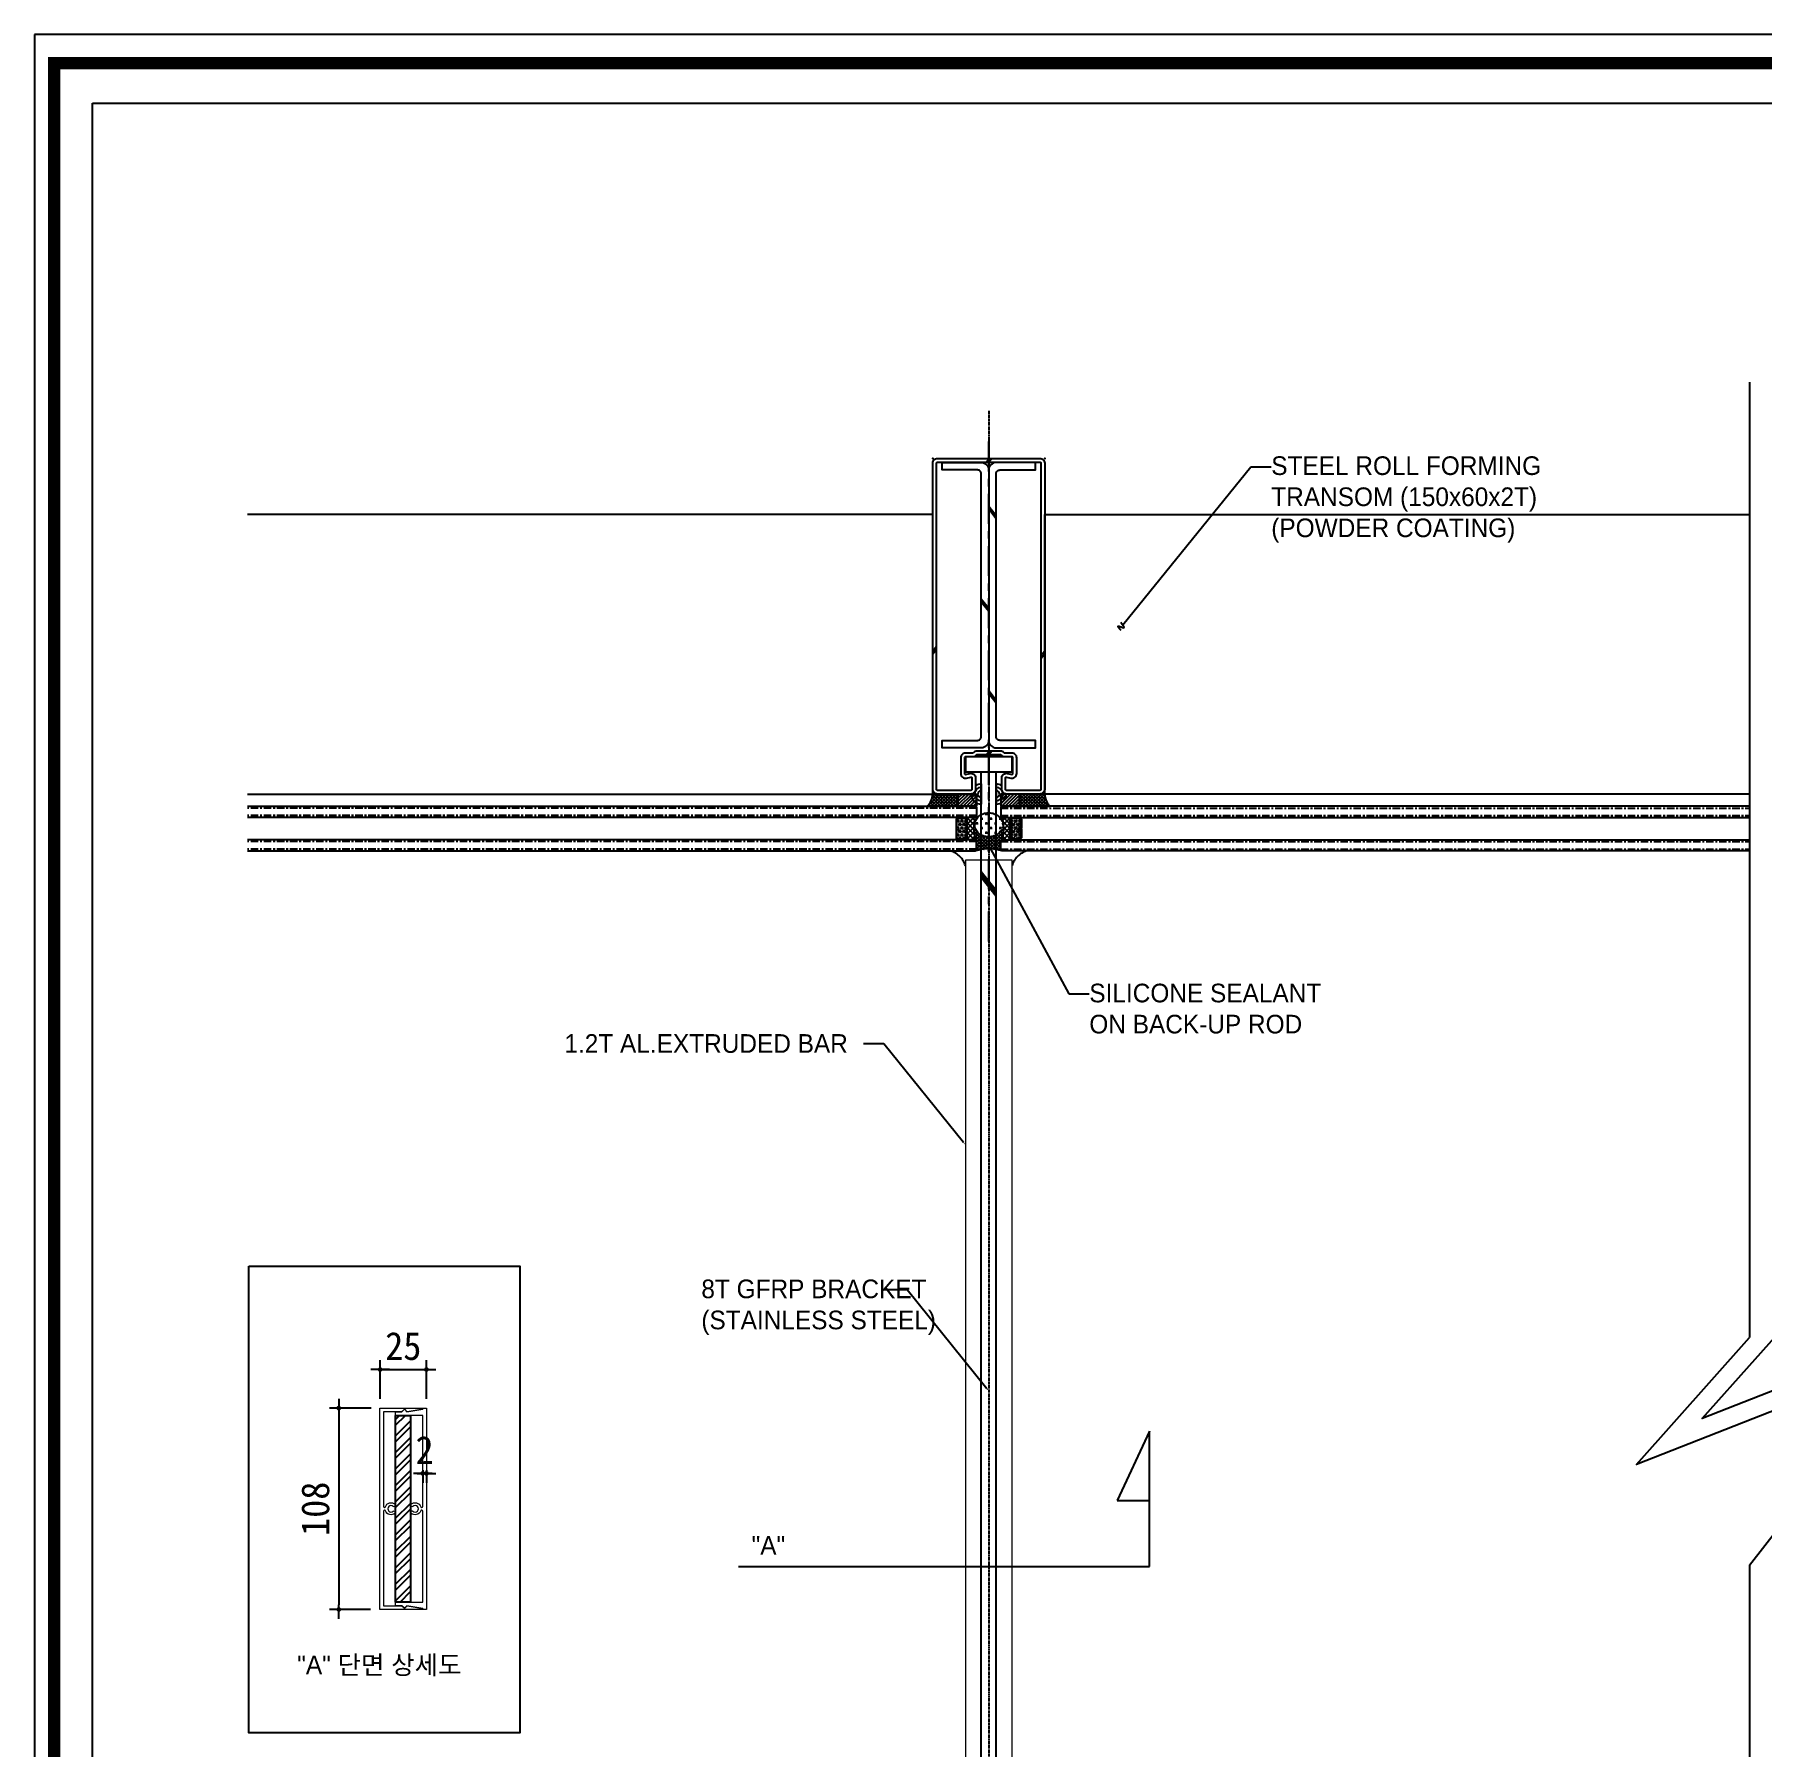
# Model space of a CAD drawing. Header units: millimetres. Extents: x 1664 to 41320, y 4122 to 31095.
# Drawn here: x 4586 to 5512, y 5733 to 6652 of the extents above; entities that cross this region are included whole.
import ezdxf
from ezdxf import colors
from ezdxf.entities.mleader import LeaderData, LeaderLine
from ezdxf.math import Vec2, Vec3

# ---------------------------------------------------------------- set-up
doc = ezdxf.new("R2010")
doc.units = ezdxf.units.MM
doc.linetypes.add('CENTER', pattern=[7, 4, -1, 1, -1])
doc.linetypes.add('PHANTOM', pattern=[25, 20, -1, 1, -1, 1, -1])
doc.layers.get('DEFPOINTS').update_dxf_attribs({"color": 150})
for name, color, linetype in [('00 GLASS', 4, 'Continuous'), ('2', 2, 'Continuous'), ('3', 3, 'Continuous'), ('4', 7, 'Continuous'), ('6', 6, 'PHANTOM'), ('Glas-0.5', 4, 'Continuous'), ('HAT01', 9, 'Continuous'), ('nt', 34, 'Continuous'), ('SE', 2, 'Continuous'), ('TE 07', 7, 'Continuous'), ('진6_유리선', 3, 'Continuous'), ('진7_코킹선', 161, 'Continuous')]:
    doc.layers.add(name, color=color, linetype=linetype)
doc.styles.add('HY헤드라인M', font='H2HDRM.TTF')
doc.styles.add('돋움체', font='')
doc.styles.get('돋움체').set_extended_font_data('DotumChe')
doc.dimstyles.new('NDIM', dxfattribs={"dimscale": 5, "dimtxt": 3, "dimasz": 1.5, "dimexe": 2, "dimexo": 5, "dimgap": 1, "dimtad": 1, "dimdec": 0, "dimrnd": 0.25, "dimzin": 0, "dimdsep": 46, "dimlunit": 6, "dimtxsty": '돋움체', "dimblk1": '_CIDOT', "dimblk2": '_CIDOT', "dimsah": 1, "dimcen": 5, "dimclrd": 7, "dimclre": 7, "dimclrt": 3, "dimadec": 0, "dimazin": 0, "dimtfac": 1, "dimtdec": 0, "dimtix": 1, "dimtmove": 2, "dimatfit": 1, "dimfxl": 1, "dimtolj": 1, "dimtzin": 0, "dimarcsym": 0})

# ---------------------------------------------------------------- blocks, each defined once
blk = doc.blocks.new('Roll-180')
at = {"color": 4}
for p, q in [((0.34, 0), (-1.25, -2)), ((1.59, 0), (0, -2)), ((-28, -100.91), (-30, -103.42)), ((-28, -102.48), (-30, -105)), ((30, -103.42), (28, -105.94)), ((30, -105), (28, -107.52)), ((0.34, -157), (-1.25, -159)), ((1.59, -157), (0, -159))]:
    blk.add_line(p, q, dxfattribs=at)
for points in [[(27.5, 0, -0.414214), (30, -2.5), (30, -177.5, -0.414214), (27.5, -180), (9.5, -180, -0.414214), (7, -177.5), (7, -171.34, -0.489202), (10.12, -168.92), (12.38, -169.5, 0.489202), (13, -169.01), (13, -160.5, 0.414214), (12.5, -160), (8.54, -160, -0.198912), (6.77, -159.27), (6.65, -159.15, 0.198912), (6.29, -159), (0, -159), (-6.29, -159, 0.198912), (-6.65, -159.15), (-6.77, -159.27, -0.198912), (-8.54, -160), (-12.5, -160, 0.414214), (-13, -160.5), (-13, -169.01, 0.489202), (-12.38, -169.5), (-10.12, -168.92, -0.489202), (-7, -171.34), (-7, -177.5, -0.414214), (-9.5, -180), (-27.5, -180, -0.414214), (-30, -177.5), (-30, -2.5, -0.414214), (-27.5, 0)], [(0, -157), (-6.29, -157, 0.198912), (-8.06, -157.73), (-8.18, -157.85, -0.198912), (-8.54, -158), (-12.5, -158, 0.414214), (-15, -160.5), (-15, -169.01, 0.489202), (-11.88, -171.43), (-9.62, -170.86, -0.489202), (-9, -171.34), (-9, -177.5, -0.414214), (-9.5, -178), (-27.5, -178, -0.414214), (-28, -177.5), (-28, -2.5, -0.414214), (-27.5, -2), (27.5, -2, -0.414214), (28, -2.5), (28, -177.5, -0.414214), (27.5, -178), (9.5, -178, -0.414214), (9, -177.5), (9, -171.34, -0.489202), (9.62, -170.86), (11.88, -171.43, 0.489202), (15, -169.01), (15, -160.5, 0.414214), (12.5, -158), (8.54, -158, -0.198912), (8.18, -157.85), (8.06, -157.73, 0.198912), (6.29, -157)]]:
    blk.add_lwpolyline(points, format="xyb", close=True)
for p in [(-30, 0), (30, 0), (-30, -180), (0, -180), (30, -180)]:
    blk.add_point(p)
blk = doc.blocks.new('*X28')
at = {"color": 0}
for p, q in [((17818.9, 2697.13), (17818.5, 2696.9)), ((17818.9, 2695.88), (17818.5, 2696.11)), ((17819.44, 2696.82), (17818.9, 2697.13)), ((17819.44, 2696.19), (17818.9, 2695.88)), ((17819.44, 2696.82), (17819.44, 2696.19)), ((17819.98, 2695.25), (17819.44, 2694.94)), ((17819.98, 2697.75), (17819.69, 2697.92)), ((17820.27, 2697.92), (17819.98, 2697.75)), ((17820.52, 2694.94), (17819.98, 2695.25)), ((17821.06, 2697.13), (17820.52, 2696.82)), ((17820.52, 2696.82), (17820.52, 2696.19)), ((17821.06, 2695.88), (17820.52, 2696.19)), ((17821.61, 2696.82), (17821.06, 2697.13)), ((17821.61, 2696.19), (17821.06, 2695.88)), ((17821.61, 2696.82), (17821.61, 2696.19)), ((17822.15, 2695.25), (17821.61, 2694.94)), ((17822.15, 2697.75), (17821.86, 2697.92)), ((17822.44, 2697.92), (17822.15, 2697.75)), ((17822.69, 2694.94), (17822.15, 2695.25)), ((17823.23, 2697.13), (17822.69, 2696.82)), ((17822.69, 2696.82), (17822.69, 2696.19)), ((17823.23, 2695.88), (17822.69, 2696.19)), ((17823.5, 2696.97), (17823.23, 2697.13)), ((17823.5, 2696.03), (17823.23, 2695.88)), ((17818.9, 2693.38), (17818.5, 2693.15)), ((17818.9, 2689.63), (17818.5, 2689.4)), ((17818.9, 2688.38), (17818.5, 2688.61)), ((17819.44, 2693.07), (17818.9, 2693.38)), ((17819.44, 2689.32), (17818.9, 2689.63)), ((17819.44, 2688.69), (17818.9, 2688.38)), ((17819.44, 2694.94), (17819.44, 2694.32)), ((17819.98, 2694), (17819.44, 2694.32)), ((17819.44, 2693.07), (17819.44, 2692.92)), ((17819.98, 2691.5), (17819.44, 2691.19)), ((17819.44, 2691.19), (17819.44, 2690.57)), ((17819.98, 2690.25), (17819.44, 2690.57)), ((17819.44, 2689.32), (17819.44, 2688.69)), ((17819.98, 2687.75), (17819.44, 2687.44)), ((17819.44, 2687.44), (17819.44, 2686.92)), ((17820.52, 2694.32), (17819.98, 2694)), ((17820.52, 2691.19), (17819.98, 2691.5)), ((17820.52, 2690.57), (17819.98, 2690.25)), ((17820.52, 2687.44), (17819.98, 2687.75)), ((17820.52, 2694.94), (17820.52, 2694.32)), ((17821.06, 2693.38), (17820.52, 2693.07)), ((17820.52, 2693.07), (17820.52, 2692.44)), ((17821.06, 2692.13), (17820.52, 2692.44)), ((17820.52, 2691.19), (17820.52, 2690.57)), ((17821.06, 2689.63), (17820.52, 2689.32)), ((17820.52, 2689.32), (17820.52, 2688.69)), ((17821.06, 2688.38), (17820.52, 2688.69)), ((17820.52, 2687.44), (17820.52, 2686.92)), ((17821.61, 2693.07), (17821.06, 2693.38)), ((17821.61, 2692.44), (17821.06, 2692.13)), ((17821.61, 2689.32), (17821.06, 2689.63)), ((17821.61, 2688.69), (17821.06, 2688.38)), ((17821.61, 2694.94), (17821.61, 2694.32)), ((17822.15, 2694), (17821.61, 2694.32)), ((17821.61, 2693.07), (17821.61, 2692.44)), ((17822.15, 2691.5), (17821.61, 2691.19)), ((17821.61, 2691.19), (17821.61, 2690.57)), ((17822.15, 2690.25), (17821.61, 2690.57)), ((17821.61, 2689.32), (17821.61, 2688.69)), ((17822.15, 2687.75), (17821.61, 2687.44)), ((17821.61, 2687.44), (17821.61, 2686.92)), ((17822.69, 2694.32), (17822.15, 2694)), ((17822.69, 2691.19), (17822.15, 2691.5)), ((17822.69, 2690.57), (17822.15, 2690.25)), ((17822.69, 2687.44), (17822.15, 2687.75)), ((17822.69, 2694.94), (17822.69, 2694.32)), ((17823.23, 2693.38), (17822.69, 2693.07)), ((17822.69, 2693.07), (17822.69, 2692.44)), ((17823.23, 2692.13), (17822.69, 2692.44)), ((17822.69, 2691.19), (17822.69, 2690.57)), ((17823.23, 2689.63), (17822.69, 2689.32)), ((17822.69, 2689.32), (17822.69, 2688.69)), ((17823.23, 2688.38), (17822.69, 2688.69)), ((17822.69, 2687.44), (17822.69, 2686.92)), ((17823.5, 2693.22), (17823.23, 2693.38)), ((17823.5, 2692.28), (17823.23, 2692.13)), ((17823.5, 2689.47), (17823.23, 2689.63)), ((17823.5, 2688.53), (17823.23, 2688.38))]:
    blk.add_line(p, q, dxfattribs=at)
blk = doc.blocks.new('*X29')
at = {"color": 0}
for p, q in [((17827.57, 2694.63), (17823.79, 2698.42)), ((17824.91, 2698.42), (17823.96, 2697.46)), ((17827.56, 2698.42), (17824, 2694.85)), ((17827.78, 2695.98), (17824, 2692.2)), ((17827.45, 2692.11), (17824, 2695.56)), ((17827.97, 2696.89), (17826.44, 2698.42)), ((17827.55, 2690.45), (17823.52, 2686.42)), ((17827.46, 2693.01), (17824, 2689.55)), ((17827.72, 2689.19), (17824, 2692.91)), ((17827.83, 2686.42), (17824, 2690.26)), ((17825.18, 2686.42), (17824, 2687.6)), ((17827.92, 2688.17), (17826.17, 2686.42))]:
    blk.add_line(p, q, dxfattribs=at)
blk = doc.blocks.new('180 reinforce 4t')
at = {"color": 4}
for p, q in [((0, 154.17), (4, 149.14)), ((0, 152.59), (4, 147.56)), ((-4, 104.43), (0, 99.4)), ((-4, 102.86), (0, 97.83)), ((0, 55.16), (4, 50.13)), ((0, 53.59), (4, 48.56))]:
    blk.add_line(p, q, dxfattribs=at)
at = {"layer": 'Glas-0.5', "color": 2, "flags": 128}
for points in [[(-4, 177.5, -0.414214), (0, 173.5), (0, 28.5, -0.414214), (-4, 24.5), (-25, 24.5), (-25, 28.5), (-6, 28.5, 0.414214), (-4, 30.5), (-4, 171.5, 0.414214), (-6, 173.5), (-25, 173.5), (-25, 177.5)], [(4, 177.5, 0.414214), (0, 173.5), (0, 28.5, 0.414214), (4, 24.5), (25, 24.5), (25, 28.5), (6, 28.5, -0.414214), (4, 30.5), (4, 171.5, -0.414214), (6, 173.5), (25, 173.5), (25, 177.5)]]:
    blk.add_lwpolyline(points, format="xyb", close=True, dxfattribs=at)
blk = doc.blocks.new('_CIDOT')
at = {"color": 0, "linetype": 'ByBlock'}
blk.add_line((2, 0), (-1, 0), dxfattribs=at)
at = {"color": 0, "linetype": 'ByBlock', "const_width": 0.5}
blk.add_lwpolyline([(-0.25, 0, 1), (0.25, 0, 1)], format="xyb", close=True, dxfattribs=at)
blk = doc.blocks.new('*D56')
at = {"color": 7, "lineweight": -2, "transparency": 16777216}
for p, q in [((4766.04, 5915.09), (4743.68, 5915.09)), ((4765.64, 5807.09), (4743.68, 5807.09))]:
    blk.add_line(p, q, dxfattribs=at)
at = {"color": 7, "linetype": 'ByBlock', "lineweight": -2, "transparency": 16777216}
blk.add_line((4748.68, 5912.59), (4748.68, 5809.59), dxfattribs=at)
at = {"layer": 'DEFPOINTS', "color": 0, "transparency": 16777216}
for p in [(4771.04, 5915.09), (4748.68, 5807.09), (4770.64, 5807.09)]:
    blk.add_point(p, dxfattribs=at)
at = {"color": 7, "lineweight": -2, "transparency": 16777216, "xscale": 2.5, "yscale": 2.5, "zscale": 2.5}
for p, rotation in [((4748.68, 5915.09), 90), ((4748.68, 5807.09), 270)]:
    blk.add_blockref('_CIDOT', p, dxfattribs=dict(at, rotation=rotation))
at = {"color": 3, "transparency": 16777216, "insert": (4736.17, 5861.09), "char_height": 15, "attachment_point": 5, "rotation": 90, "style": '돋움체'}
blk.add_mtext('\\A1;108', dxfattribs=at)
blk = doc.blocks.new('*D57')
at = {"color": 7, "lineweight": -2, "transparency": 16777216}
for p, q in [((4770.84, 5920.09), (4770.84, 5940.76)), ((4795.64, 5920.09), (4795.64, 5940.76))]:
    blk.add_line(p, q, dxfattribs=at)
at = {"color": 7, "linetype": 'ByBlock', "lineweight": -2, "transparency": 16777216}
for p, q in [((4768.34, 5935.76), (4765.84, 5935.76)), ((4770.84, 5935.76), (4795.64, 5935.76)), ((4798.14, 5935.76), (4800.64, 5935.76))]:
    blk.add_line(p, q, dxfattribs=at)
at = {"layer": 'DEFPOINTS', "color": 0, "transparency": 16777216}
for p in [(4795.64, 5935.76), (4770.84, 5915.09), (4795.64, 5915.09)]:
    blk.add_point(p, dxfattribs=at)
at = {"color": 7, "lineweight": -2, "transparency": 16777216, "xscale": 2.5, "yscale": 2.5, "zscale": 2.5}
blk.add_blockref('_CIDOT', (4770.84, 5935.76), dxfattribs=at)
at = {"color": 7, "lineweight": -2, "transparency": 16777216, "xscale": 2.5, "yscale": 2.5, "zscale": 2.5, "rotation": 180}
blk.add_blockref('_CIDOT', (4795.64, 5935.76), dxfattribs=at)
at = {"color": 3, "transparency": 16777216, "insert": (4783.24, 5948.27), "char_height": 15, "attachment_point": 5, "style": '돋움체'}
blk.add_mtext('\\A1;25', dxfattribs=at)
blk = doc.blocks.new('*D58')
at = {"color": 7, "lineweight": -2, "transparency": 16777216}
for p, q in [((4793.64, 5881.71), (4793.64, 5875.08)), ((4795.64, 5881.71), (4795.64, 5875.08))]:
    blk.add_line(p, q, dxfattribs=at)
at = {"color": 7, "linetype": 'ByBlock', "lineweight": -2, "transparency": 16777216}
for p, q in [((4791.14, 5880.08), (4788.64, 5880.08)), ((4793.64, 5880.08), (4795.64, 5880.08)), ((4798.14, 5880.08), (4800.64, 5880.08))]:
    blk.add_line(p, q, dxfattribs=at)
at = {"layer": 'DEFPOINTS', "color": 0, "transparency": 16777216}
for p in [(4793.64, 5886.71, -2.59), (4795.64, 5886.71, -2.59), (4795.64, 5880.08)]:
    blk.add_point(p, dxfattribs=at)
at = {"color": 7, "lineweight": -2, "transparency": 16777216, "xscale": 2.5, "yscale": 2.5, "zscale": 2.5, "rotation": 180}
blk.add_blockref('_CIDOT', (4795.64, 5880.08), dxfattribs=at)
at = {"color": 7, "lineweight": -2, "transparency": 16777216, "xscale": 2.5, "yscale": 2.5, "zscale": 2.5}
blk.add_blockref('_CIDOT', (4793.64, 5880.08), dxfattribs=at)
at = {"color": 3, "transparency": 16777216, "insert": (4794.64, 5892.58), "char_height": 15, "attachment_point": 5, "style": '돋움체'}
blk.add_mtext('\\A1;2', dxfattribs=at)
blk = doc.blocks.new('AL-TEMPLATE')
at = {"color": 9, "const_width": 2.5}
blk.add_lwpolyline([(1976.34, 1509.45), (2808.34, 1509.45), (2808.34, 927.05), (1976.34, 927.05)], close=True, dxfattribs=at)
at = {"layer": 'nt', "color": 254, "linetype": 'Continuous', "ltscale": 2}
blk.add_lwpolyline([(1972.34, 1515.25), (1972.34, 921.25), (2812.34, 921.25), (2812.34, 1515.25)], close=True, dxfattribs=at)
at = {"layer": 'TE 07'}
blk.add_lwpolyline([(1984.07, 1501.32), (2709.08, 1501.32), (2709.08, 935.18), (1984.07, 935.18)], close=True, dxfattribs=at)

msp = doc.modelspace()

# ---------------------------------------------------------------- hatches: boundary and pattern name
h = msp.add_hatch()
h.set_pattern_fill('ANSI31', color=3, scale=10, angle=90, style=0)
h.set_pattern_definition([(45, (5959.1858, 5536.8433), (0.8838835, -0.8838835), [])])
h.paths.add_polyline_path([(5090.511, 6237.8504), (5080.511, 6237.8504), (5080.511, 6244.3504), (5090.511, 6244.3504)])
h = msp.add_hatch()
h.set_pattern_fill('ANSI31', color=3, scale=10, angle=90, style=0)
h.set_pattern_definition([(45, (5939.2225, 5536.8433), (0.8838835, -0.8838835), [])])
h.paths.add_polyline_path([(5103.5477, 6237.8504), (5113.5477, 6237.8504), (5113.5477, 6244.3504), (5103.5477, 6244.3504)])
at = {"layer": '6'}
h = msp.add_hatch(dxfattribs=at)
h.set_pattern_fill('ANSI37', color=6, scale=10, style=0)
h.set_pattern_definition([(45, (5054.511, 6392.3504), (-0.883883, 0.883883), []), (135, (5054.511, 6392.3504), (-0.883883, -0.883883), [])])
edge = h.paths.add_edge_path()
edge.add_line((5067.0293, 6244.3504), (5080.511, 6244.3504))
edge.add_line((5080.511, 6244.3504), (5080.511, 6237.8504))
edge.add_line((5080.511, 6237.8504), (5064.3594, 6237.8504))
edge.add_arc((5056.4259, 6244.9075), 10.6181, 318.3456965, 356.9923166)
h = msp.add_hatch(dxfattribs=at)
h.set_pattern_fill('ANSI37', color=6, scale=10, style=0)
h.set_pattern_definition([(45, (5034.5477, 6392.3504), (-0.8838835, 0.8838835), []), (135, (5034.5477, 6392.3504), (-0.8838835, -0.8838835), [])])
edge = h.paths.add_edge_path()
edge.add_line((5127.0293, 6244.3504), (5113.5477, 6244.3504))
edge.add_line((5113.5477, 6244.3504), (5113.5477, 6237.8504))
edge.add_line((5113.5477, 6237.8504), (5129.6993, 6237.8504))
edge.add_arc((5137.6328, 6244.9075), 10.6181, 183.0076834, 221.6543035, ccw=False)
h = msp.add_hatch(dxfattribs=at)
h.set_pattern_fill('CROSS', color=256, scale=10, style=0)
h.set_pattern_definition([(0, (-4777.36, -456253.8785), (2.5, 2.5), [1.25, -3.75]), (90, (-4776.735, -456254.5035), (-2.5, 2.5), [1.25, -3.75])])
edge = h.paths.add_edge_path()
edge.add_ellipse((5097.0293, 6227.8504), major_axis=(-7.5, 0), ratio=0.86328163, start_angle=0, end_angle=360)
h = msp.add_hatch(dxfattribs=at)
h.set_pattern_fill('ANSI37', color=256, scale=10, angle=270, style=0)
h.set_pattern_definition([(315, (5057.3651, 6227.8504), (0.883883, 0.883883), []), (45, (5057.3651, 6227.8504), (-0.883883, 0.883883), [])])
edge = h.paths.add_edge_path()
edge.add_line((5104.1477, 6213.8504), (5103.5477, 6214.4504))
edge.add_line((5103.5477, 6214.4504), (5103.5477, 6219.2504))
edge.add_line((5103.5477, 6219.2504), (5104.1477, 6219.8504))
edge.add_line((5104.1477, 6219.8504), (5104.5293, 6219.8504))
edge.add_line((5104.5293, 6219.8504), (5104.5293, 6227.8504))
edge.add_line((5104.5293, 6227.8504), (5104.5203, 6227.5327))
edge.add_line((5104.5203, 6227.5327), (5104.4932, 6227.2158))
edge.add_line((5104.4932, 6227.2158), (5104.4482, 6226.9004))
edge.add_line((5104.4482, 6226.9004), (5104.3852, 6226.5872))
edge.add_line((5104.3852, 6226.5872), (5104.3046, 6226.2772))
edge.add_line((5104.3046, 6226.2772), (5104.2064, 6225.9709))
edge.add_line((5104.2064, 6225.9709), (5104.0909, 6225.6691))
edge.add_line((5104.0909, 6225.6691), (5103.9584, 6225.3727))
edge.add_line((5103.9584, 6225.3727), (5103.8093, 6225.0821))
edge.add_line((5103.8093, 6225.0821), (5103.6438, 6224.7983))
edge.add_line((5103.6438, 6224.7983), (5103.4623, 6224.5218))
edge.add_line((5103.4623, 6224.5218), (5103.2654, 6224.2533))
edge.add_line((5103.2654, 6224.2533), (5103.0534, 6223.9935))
edge.add_line((5103.0534, 6223.9935), (5102.8269, 6223.7429))
edge.add_line((5102.8269, 6223.7429), (5102.5865, 6223.5023))
edge.add_line((5102.5865, 6223.5023), (5102.3326, 6223.2721))
edge.add_line((5102.3326, 6223.2721), (5102.066, 6223.053))
edge.add_line((5102.066, 6223.053), (5101.7873, 6222.8454))
edge.add_line((5101.7873, 6222.8454), (5101.4971, 6222.6499))
edge.add_line((5101.4971, 6222.6499), (5101.1961, 6222.4669))
edge.add_line((5101.1961, 6222.4669), (5100.8851, 6222.2969))
edge.add_line((5100.8851, 6222.2969), (5100.5648, 6222.1403))
edge.add_line((5100.5648, 6222.1403), (5100.236, 6221.9974))
edge.add_line((5100.236, 6221.9974), (5099.8995, 6221.8686))
edge.add_line((5099.8995, 6221.8686), (5099.556, 6221.7542))
edge.add_line((5099.556, 6221.7542), (5099.2065, 6221.6546))
edge.add_line((5099.2065, 6221.6546), (5098.8517, 6221.5698))
edge.add_line((5098.8517, 6221.5698), (5098.4925, 6221.5002))
edge.add_line((5098.4925, 6221.5002), (5098.1298, 6221.4458))
edge.add_line((5098.1298, 6221.4458), (5097.7645, 6221.4069))
edge.add_line((5097.7645, 6221.4069), (5097.3974, 6221.3836))
edge.add_line((5097.3974, 6221.3836), (5097.0293, 6221.3758))
edge.add_line((5097.0293, 6221.3758), (5096.6613, 6221.3836))
edge.add_line((5096.6613, 6221.3836), (5096.2942, 6221.4069))
edge.add_line((5096.2942, 6221.4069), (5095.9289, 6221.4458))
edge.add_line((5095.9289, 6221.4458), (5095.5662, 6221.5002))
edge.add_line((5095.5662, 6221.5002), (5095.207, 6221.5698))
edge.add_line((5095.207, 6221.5698), (5094.8522, 6221.6546))
edge.add_line((5094.8522, 6221.6546), (5094.5027, 6221.7542))
edge.add_line((5094.5027, 6221.7542), (5094.1592, 6221.8686))
edge.add_line((5094.1592, 6221.8686), (5093.8227, 6221.9974))
edge.add_line((5093.8227, 6221.9974), (5093.4939, 6222.1403))
edge.add_line((5093.4939, 6222.1403), (5093.1736, 6222.2969))
edge.add_line((5093.1736, 6222.2969), (5092.8626, 6222.4669))
edge.add_line((5092.8626, 6222.4669), (5092.5616, 6222.6499))
edge.add_line((5092.5616, 6222.6499), (5092.2714, 6222.8454))
edge.add_line((5092.2714, 6222.8454), (5091.9927, 6223.053))
edge.add_line((5091.9927, 6223.053), (5091.726, 6223.2721))
edge.add_line((5091.726, 6223.2721), (5091.4722, 6223.5023))
edge.add_line((5091.4722, 6223.5023), (5091.2318, 6223.7429))
edge.add_line((5091.2318, 6223.7429), (5091.0053, 6223.9935))
edge.add_line((5091.0053, 6223.9935), (5090.7933, 6224.2533))
edge.add_line((5090.7933, 6224.2533), (5090.5964, 6224.5218))
edge.add_line((5090.5964, 6224.5218), (5090.4149, 6224.7983))
edge.add_line((5090.4149, 6224.7983), (5090.2494, 6225.0821))
edge.add_line((5090.2494, 6225.0821), (5090.1002, 6225.3727))
edge.add_line((5090.1002, 6225.3727), (5089.9678, 6225.6691))
edge.add_line((5089.9678, 6225.6691), (5089.8523, 6225.9709))
edge.add_line((5089.8523, 6225.9709), (5089.7541, 6226.2772))
edge.add_line((5089.7541, 6226.2772), (5089.6735, 6226.5872))
edge.add_line((5089.6735, 6226.5872), (5089.6105, 6226.9004))
edge.add_line((5089.6105, 6226.9004), (5089.5655, 6227.2158))
edge.add_line((5089.5655, 6227.2158), (5089.5384, 6227.5327))
edge.add_line((5089.5384, 6227.5327), (5089.5293, 6227.8504))
edge.add_line((5089.5293, 6227.8504), (5089.5293, 6219.8504))
edge.add_line((5089.5293, 6219.8504), (5089.911, 6219.8504))
edge.add_line((5089.911, 6219.8504), (5090.511, 6219.2504))
edge.add_line((5090.511, 6219.2504), (5090.511, 6214.4504))
edge.add_line((5090.511, 6214.4504), (5089.911, 6213.8504))
edge.add_arc((5097.0293, 6192.3858), 22.6141, 71.6527623, 108.3472377, ccw=False)
at = {"layer": 'HAT01'}
h = msp.add_hatch(dxfattribs=at)
h.set_pattern_fill('STEEL', color=256, scale=50)
h.set_pattern_definition([(45, (-248144.264, -717729.6683), (-4.41941738, 4.41941738), []), (45, (-248144.264, -717726.5433), (-4.41941738, 4.41941738), [])])
h.paths.add_polyline_path([(4779.1357, 5911.0853), (4787.1357, 5911.0853), (4787.1357, 5811.0853), (4779.1357, 5811.0853)])

# ---------------------------------------------------------------- linework, layer by layer
at = {"color": 8}
for p, q in [((5504.7959, 6465.1647, 3.0278), (5504.7959, 5952.9042, 3.9922)), ((5504.7959, 5830.812, 4.2021), (5504.7959, 5461.5625, 4.4871))]:
    msp.add_line(p, q, dxfattribs=at)
at = {"color": 1, "linetype": 'CENTER', "ltscale": 0.3}
msp.add_line((5097.0293, 6449.8439, 2.589), (5097.0293, 5602.3914, 2.589), dxfattribs=at)
at = {"color": 1, "linetype": 'CENTER', "ltscale": 4}
msp.add_line((5097.0293, 6434.3504, 2.589), (5097.0293, 6194.6504, 2.589), dxfattribs=at)
at = {"color": 1}
for p, q in [((5093.0293, 6249.7504, 2.589), (5093.0293, 6238.9504, 2.589)), ((5101.0293, 6249.7504, 2.589), (5101.0293, 6238.9504, 2.589))]:
    msp.add_line(p, q, dxfattribs=at)
at = {"color": 4}
for p, q in [((5093.0293, 6202.8973, 2.589), (5101.0293, 6192.8368, 2.589)), ((5093.0293, 6201.3208, 2.589), (5101.0293, 6191.2602, 2.589)), ((5093.0293, 6199.7442, 2.589), (5101.0293, 6189.6836, 2.589))]:
    msp.add_line(p, q, dxfattribs=at)
at = {"color": 1, "linetype": 'CENTER', "ltscale": 4, "elevation": 2.589}
msp.add_lwpolyline([(5097.0293, 6165.3504), (5097.0293, 6434.3504)], dxfattribs=at)
at = {"color": 8}
for points, elevation in [([(4699.8018, 6244.3504), (5067.0293, 6244.3504), (5067.0197, 6394.3504), (4699.8018, 6394.3504)], 2.589), ([(5504.7959, 6244.3504), (5127.0293, 6244.3504), (5127.039, 6394.3504), (5504.7959, 6394.3504)], 2.589), ([(5536.1968, 5854.8431), (5622.4688, 5965.569), (5479.521, 5909.4347), (5536.1968, 5973.1659)], 4.1328), ([(5504.7959, 5830.812), (5592.1422, 5942.9166), (5444.2768, 5884.8513), (5504.7959, 5952.9042)], 4.1328)]:
    msp.add_lwpolyline(points, dxfattribs=dict(at, elevation=elevation))
at = {"color": 3, "elevation": 2.589}
for points in [[(5090.511, 6237.8504), (5080.511, 6237.8504), (5080.511, 6244.3504), (5090.511, 6244.3504)], [(5103.5477, 6237.8504), (5113.5477, 6237.8504), (5113.5477, 6244.3504), (5103.5477, 6244.3504)]]:
    msp.add_lwpolyline(points, close=True, dxfattribs=at)
at = {"color": 1}
for centre, radius, start, end in [((5093.0293, 6244.3504, 2.589), 5.4, 179.9787707, 270), ((5093.0293, 6244.3504, 2.589), 3.6, 90, 270), ((5093.0293, 6244.3504, 2.589), 5.4, 90, 123.748988), ((5093.0293, 6244.3504, 2.589), 1.8, 90, 270), ((5101.0293, 6244.3504, 2.589), 5.4, 56.251012, 90), ((5101.0293, 6244.3504, 2.589), 3.6, 270, 90), ((5101.0293, 6244.3504, 2.589), 1.8, 270, 90), ((5101.0293, 6244.3504, 2.589), 5.4, 270, 0.0212293)]:
    msp.add_arc(centre, radius, start, end, dxfattribs=at)
at = {"color": 8}
msp.add_spline([(5167.9627, 6332.016, 2.589), (5166.368, 6334.4229, 2.589), (5169.4485, 6333.5779, 2.589), (5167.9048, 6336.2885, 2.589)], degree=3, dxfattribs=at)
at = {"layer": '00 GLASS', "elevation": 2.589}
for points in [[(4699.8018, 6237.8504), (5089.911, 6237.8504), (5090.511, 6237.2504), (5090.511, 6232.4504), (5089.911, 6231.8504), (4699.8018, 6231.8504)], [(5504.7959, 6237.8504), (5104.1477, 6237.8504), (5103.5477, 6237.2504), (5103.5477, 6232.4504), (5104.1477, 6231.8504), (5504.7959, 6231.8504)], [(4699.8018, 6213.8504), (5089.911, 6213.8504), (5090.511, 6214.4504), (5090.511, 6219.2504), (5089.911, 6219.8504), (4699.8018, 6219.8504)], [(5504.7959, 6213.8504), (5104.1477, 6213.8504), (5103.5477, 6214.4504), (5103.5477, 6219.2504), (5104.1477, 6219.8504), (5504.7959, 6219.8504)]]:
    msp.add_lwpolyline(points, dxfattribs=at)
at = {"layer": '2'}
for p, q in [((5183.2977, 5902.6319), (5165.8709, 5865.4443)), ((5183.2977, 5830.1626), (5183.2977, 5902.6319)), ((5165.8709, 5865.4443), (5183.2977, 5865.4443)), ((4962.866, 5830.1626), (5183.2977, 5830.1626))]:
    msp.add_line(p, q, dxfattribs=at)
msp.add_lwpolyline([(4700.5037, 5991.2561), (4845.6683, 5991.2561), (4845.6683, 5741.0016), (4700.5037, 5741.0016)], close=True, dxfattribs=at)
at = {"layer": '3', "color": 3, "elevation": 2.589}
msp.add_lwpolyline([(5109.5293, 6256.3504), (5109.5293, 6264.3504), (5084.5293, 6264.3504), (5084.5293, 6256.3504)], close=True, dxfattribs=at)
for points in [[(5093.0293, 5709.8504), (5093.0293, 6256.3504)], [(5101.0293, 5709.8504), (5101.0293, 6256.3504)]]:
    msp.add_lwpolyline(points, dxfattribs=at)
at = {"layer": '3', "color": 3}
msp.add_lwpolyline([(4779.1357, 5911.0853), (4787.1357, 5911.0853), (4787.1357, 5811.0853), (4779.1357, 5811.0853)], close=True, dxfattribs=at)
at = {"layer": '6', "color": 6, "elevation": 2.589}
for points in [[(5067.0293, 6244.3504), (5080.511, 6244.3504), (5080.511, 6237.8504), (5064.3594, 6237.8504, 0.17024441)], [(5127.0293, 6244.3504), (5113.5477, 6244.3504), (5113.5477, 6237.8504), (5129.6993, 6237.8504, -0.17024441)]]:
    msp.add_lwpolyline(points, format="xyb", close=True, dxfattribs=at)
at = {"layer": '6'}
for centre, radius, start, end in [((5108.399, 6225.8504, 2.589), 19.4372, 162.0199198, 197.9800802), ((5085.6597, 6225.8504, 2.589), 19.4372, 342.0199198, 17.9800802), ((5097.0293, 6192.4309, 2.589), 22.5713, 71.6167566, 108.3832434), ((5073.1132, 6202.4891, 2.589), 11.9162, 16.6570044, 72.4462596), ((5120.9455, 6202.4891, 2.589), 11.9162, 107.5537404, 163.3429932)]:
    msp.add_arc(centre, radius, start, end, dxfattribs=at)
msp.add_ellipse((5097.0293, 6227.8504, 2.589), major_axis=(-7.5, 0), ratio=0.86328163, dxfattribs=at)
at = {"layer": 'SE', "color": 0, "lineweight": 13, "elevation": 2.589}
msp.add_lwpolyline([(5084.5293, 5713.8504), (5109.5293, 5713.8504), (5109.5293, 6208.8504), (5084.5293, 6208.8504)], close=True, dxfattribs=at)
at = {"layer": 'SE', "color": 0, "lineweight": 13}
msp.add_lwpolyline([(4770.6357, 5807.0853), (4770.6357, 5915.0853), (4793.6357, 5915.0853), (4793.6357, 5914.5853), (4785.3357, 5913.0853), (4783.8357, 5914.5853), (4782.3357, 5913.0853), (4772.6454, 5913.0853), (4772.6454, 5865.0853), (4772.6454, 5862.3353, 0.41421356), (4773.1454, 5861.8353), (4773.3598, 5861.8353, 0.4268891), (4773.6313, 5862.1686, -0.53771968), (4778.8928, 5863.4798, -1), (4777.8786, 5862.3746, 2.27495576), (4777.8786, 5859.7959, -1), (4778.8928, 5858.6907, -0.53771968), (4773.6313, 5860.0019, 0.4268891), (4773.3598, 5860.3353), (4773.1454, 5860.3353, 0.41421356), (4772.6454, 5859.8353), (4772.6454, 5809.0853), (4782.3357, 5809.0853), (4783.8357, 5807.5853), (4785.3357, 5809.0853), (4793.6357, 5807.5853), (4793.6357, 5807.0853), (4770.6357, 5807.0853)], format="xyb", dxfattribs=at)
msp.add_lwpolyline([(4793.6357, 5862.3353), (4793.6357, 5911.0853), (4779.1357, 5911.0853), (4779.1357, 5913.0853), (4782.4772, 5913.0853), (4783.8357, 5914.4438), (4785.2156, 5913.064), (4793.6357, 5914.5853), (4793.6357, 5915.0853), (4795.6357, 5915.0853), (4795.6357, 5913.0853), (4795.6357, 5807.0853), (4793.6357, 5807.0853), (4793.6357, 5807.5853), (4785.2156, 5809.1065), (4783.8357, 5807.7267), (4782.4772, 5809.0853), (4779.1357, 5809.0853), (4779.1357, 5811.0853), (4793.6357, 5811.0853), (4793.6357, 5859.8353, 0.41421356), (4793.1357, 5860.3353), (4792.9213, 5860.3353, 0.42086505), (4792.6402, 5860.0019, -0.53771968), (4787.3786, 5858.6907, -1), (4788.3928, 5859.7959, 2.27495576), (4788.3928, 5862.3746, -1), (4787.3786, 5863.4798, -0.53771968), (4792.6402, 5862.1686, 0.42086505), (4792.9213, 5861.8353), (4793.1357, 5861.8353, 0.41421356)], format="xyb", close=True, dxfattribs=at)
at = {"layer": '진6_유리선', "color": 8, "linetype": 'CENTER'}
for p, q in [((5090.511, 6236.8504, 2.589), (4699.8018, 6236.8504, 2.589)), ((5103.5477, 6236.8504, 2.589), (5504.7959, 6236.8504, 2.589)), ((5090.511, 6232.8504, 2.589), (4699.8018, 6232.8504, 2.589)), ((5103.5477, 6232.8504, 2.589), (5504.7959, 6232.8504, 2.589)), ((5090.511, 6218.8504, 2.589), (4699.8018, 6218.8504, 2.589)), ((5090.511, 6214.8504, 2.589), (4699.8018, 6214.8504, 2.589)), ((5103.5477, 6218.8504, 2.589), (5504.7959, 6218.8504, 2.589)), ((5103.5477, 6214.8504, 2.589), (5504.7959, 6214.8504, 2.589))]:
    msp.add_line(p, q, dxfattribs=at)
at = {"layer": '진7_코킹선', "elevation": 2.589}
for points in [[(5084.511, 6219.8504), (5085.511, 6220.8504), (5085.511, 6230.8504), (5084.511, 6231.8504), (5080.511, 6231.8504), (5079.511, 6230.8504), (5079.511, 6226.1504, 0.41421356), (5079.811, 6225.8504, 0.41421356), (5079.511, 6225.5504), (5079.511, 6220.8504), (5080.511, 6219.8504)], [(5109.5477, 6219.8504), (5108.5477, 6220.8504), (5108.5477, 6230.8504), (5109.5477, 6231.8504), (5113.5477, 6231.8504), (5114.5477, 6230.8504), (5114.5477, 6226.1504, -0.41421356), (5114.2477, 6225.8504, -0.41421356), (5114.5477, 6225.5504), (5114.5477, 6220.8504), (5113.5477, 6219.8504)]]:
    msp.add_lwpolyline(points, format="xyb", close=True, dxfattribs=at)
for points in [[(5081.011, 6226.3504), (5080.011, 6226.3504), (5080.011, 6230.6433), (5080.7181, 6231.3504), (5084.3039, 6231.3504), (5085.011, 6230.6433), (5085.011, 6221.0575), (5084.3039, 6220.3504), (5080.7181, 6220.3504), (5080.011, 6221.0575), (5080.011, 6225.3504), (5081.011, 6225.3504)], [(5113.0477, 6226.3504), (5114.0477, 6226.3504), (5114.0477, 6230.6433), (5113.3406, 6231.3504), (5109.7548, 6231.3504), (5109.0477, 6230.6433), (5109.0477, 6221.0575), (5109.7548, 6220.3504), (5113.3406, 6220.3504), (5114.0477, 6221.0575), (5114.0477, 6225.3504), (5113.0477, 6225.3504)]]:
    msp.add_lwpolyline(points, close=True, dxfattribs=at)

# ---------------------------------------------------------------- block references
at = {"color": 8}
msp.add_blockref('Roll-180', (5097.0293, 6424.3504, 2.589), dxfattribs=at)
msp.add_blockref('180 reinforce 4t', (5097.0293, 6244.6504, 2.589))
at = {"layer": '4', "xscale": 2.64, "yscale": 2.64, "zscale": 2.64}
msp.add_blockref('AL-TEMPLATE', (-621.3618, 2651.3889), dxfattribs=at)
at = {"layer": '6'}
msp.add_blockref('*X29', (-12738.4866, 3533.429, 2.589), dxfattribs=at)
at = {"layer": '6', "xscale": -1}
msp.add_blockref('*X29', (22932.5453, 3533.429, 2.589), dxfattribs=at)
at = {"layer": '진7_코킹선', "linetype": 'Continuous'}
msp.add_blockref('*X28', (-12738.4866, 3533.429, 2.589), dxfattribs=at)
at = {"layer": '진7_코킹선', "linetype": 'Continuous', "xscale": -1}
msp.add_blockref('*X28', (22932.5453, 3533.429, 2.589), dxfattribs=at)

# ---------------------------------------------------------------- texts
at = {"char_height": 10, "width": 199.127424, "attachment_point": 1, "style": 'HY헤드라인M'}
for s, insert in [('{\\fDotum|b0|i0|c129|p50;"A"}', (4969.944, 5846.401, 2.7812)), ('{\\fDotum|b0|i0|c129|p50;"A" 단면 상세도}', (4726.3967, 5782.3754, 8.3783))]:
    msp.add_mtext(s, dxfattribs=dict(at, insert=insert))

# ---------------------------------------------------------------- dimensions: what is measured, and where the dimension line sits
for base, p1, p2, picture, middle in [((4795.6357, 5935.7613), (4770.8357, 5915.0853), (4795.6357, 5915.0853), '*D57', (4783.2357, 5948.2713)), ((4795.6357, 5880.0759, 2.5889), (4793.6357, 5886.7103), (4795.6357, 5886.7103), '*D58', (4794.6357, 5892.5759, 2.5889))]:
    dim = msp.add_linear_dim(base=base, p1=p1, p2=p2, dimstyle='NDIM', override={"dimasz": 0.5, "dimexe": 1, "dimexo": 1, "dimfxl": 1.5})
    dim.commit()
    dim.dimension.update_dxf_attribs({"geometry": picture, "text_midpoint": middle})
dim = msp.add_linear_dim(base=(4748.6811, 5807.0853), p1=(4771.0357, 5915.0853), p2=(4770.6357, 5807.0853), angle=90, dimstyle='NDIM', override={"dimasz": 0.5, "dimexe": 1, "dimexo": 1, "dimfxl": 1.5})
dim.commit()
dim.dimension.update_dxf_attribs({"geometry": '*D56', "text_midpoint": (4736.1711, 5861.0853)})

# ---------------------------------------------------------------- leaders
ml = msp.add_multileader_mtext('Standard')
ml.set_content('STEEL ROLL FORMING\\PTRANSOM (150x60x2T)\\P(POWDER COATING)', color=256, style='HY헤드라인M')
ml.set_leader_properties(color=1, linetype='ByLayer', lineweight=-1)
ml.build(insert=Vec2(0, 0))
ml.multileader.update_dxf_attribs({"dogleg_length": 6, "arrow_head_size": 1.5})
ctx = ml.context
ctx.base_point, ctx.char_height, ctx.arrow_head_size, ctx.landing_gap_size, ctx.plane_origin = Vec3(5248.3898, 6419.8901, 2.589), 10, 1.5, 0.09, Vec3(5176.7654, 6423.728, 2.589)
notes = []
notes.append((ctx, [(0, (1, 1, 0), (5237.4729, 6419.8901, 2.589), (1, 0), 10.9169, [(0, [(5168.039, 6333.9445, 2.589)], 0, [])])]))
ctx.mtext.insert, ctx.mtext.flow_direction = Vec3(5248.4798, 6425.4574, 2.589), 5
ml = msp.add_multileader_mtext('Standard')
ml.set_content('SILICONE SEALANT\\PON BACK-UP ROD', color=256, style='HY헤드라인M')
ml.set_leader_properties(color=1, linetype='ByLayer', lineweight=-1)
ml.build(insert=Vec2(0, 0))
ml.multileader.update_dxf_attribs({"dogleg_length": 6, "arrow_head_size": 1.5})
ctx = ml.context
ctx.base_point, ctx.char_height, ctx.arrow_head_size, ctx.landing_gap_size, ctx.plane_origin = Vec3(5150.8636, 6137.185, 2.589), 10, 1.5, 0.09, Vec3(5090.1542, 6195.9919, 2.589)
notes.append((ctx, [(0, (1, 1, 0), (5139.9466, 6137.185, 2.589), (1, 0), 10.9169, [(0, [(5097.039, 6216.738, 2.589)], 0, [])])]))
ctx.mtext.insert, ctx.mtext.flow_direction = Vec3(5150.9536, 6142.6597, 2.589), 5
ml = msp.add_multileader_mtext('Standard')
ml.set_content('{\\fDotum|b0|i0|c129|p50;1.2T AL.EXTRUDED BAR}', color=256, style='HY헤드라인M')
ml.set_leader_properties(color=1, linetype='ByLayer', lineweight=-1)
ml.build(insert=Vec2(0, 0))
ml.multileader.update_dxf_attribs({"dogleg_length": 6, "arrow_head_size": 1.5})
ctx = ml.context
ctx.base_point, ctx.char_height, ctx.arrow_head_size, ctx.landing_gap_size, ctx.plane_origin = Vec3(4869.5034, 6110.4502, 2.589), 10, 1.5, 0.09, Vec3(5061.8645, 6128.0584, 2.589)
notes.append((ctx, [(0, (1, 1, 0), (5040.7632, 6110.4502, 2.589), (-1, 0), 10.9169, [(0, [(5084.5293, 6056.2948, 2.589)], 0, [])])]))
ctx.mtext.insert, ctx.mtext.rotation, ctx.mtext.flow_direction = Vec3(4869.5934, 6115.5995, 2.589), 6.2831853, 5
ml = msp.add_multileader_mtext('Standard')
ml.set_content('8T GFRP BRACKET\\P(STAINLESS STEEL)', color=256, style='HY헤드라인M')
ml.set_leader_properties(color=1, linetype='ByLayer', lineweight=-1)
ml.build(insert=Vec2(0, 0))
ml.multileader.update_dxf_attribs({"dogleg_length": 6, "arrow_head_size": 1.5})
ctx = ml.context
ctx.base_point, ctx.char_height, ctx.arrow_head_size, ctx.landing_gap_size, ctx.plane_origin = Vec3(4942.9184, 5978.4382, 2.589), 10, 1.5, 0.09, Vec3(5074.3645, 5996.0464, 2.589)
notes.append((ctx, [(0, (1, 1, 0), (5053.2632, 5978.4382, 2.589), (-1, 0), 12.3455, [(0, [(5097.0293, 5924.2827, 2.589)], 0, [])])]))
ctx.mtext.insert, ctx.mtext.rotation, ctx.mtext.flow_direction = Vec3(4943.0084, 5984.0054, 2.589), 6.2831853, 5
for ctx, leaders in notes:
    for number, flags, end, landing, length, lines in leaders:
        leader = LeaderData()
        leader.index, (leader.has_last_leader_line, leader.has_dogleg_vector, leader.attachment_direction) = number, flags
        leader.last_leader_point, leader.dogleg_vector, leader.dogleg_length = Vec3(end), Vec3(landing), length
        for number, points, colour, breaks in lines:
            line = LeaderLine()
            line.index, line.vertices, line.color, line.breaks = number, Vec3.list(points), colors.encode_raw_color(colour), breaks
            leader.lines.append(line)
        ctx.leaders.append(leader)

doc.saveas('drawing.dxf')
